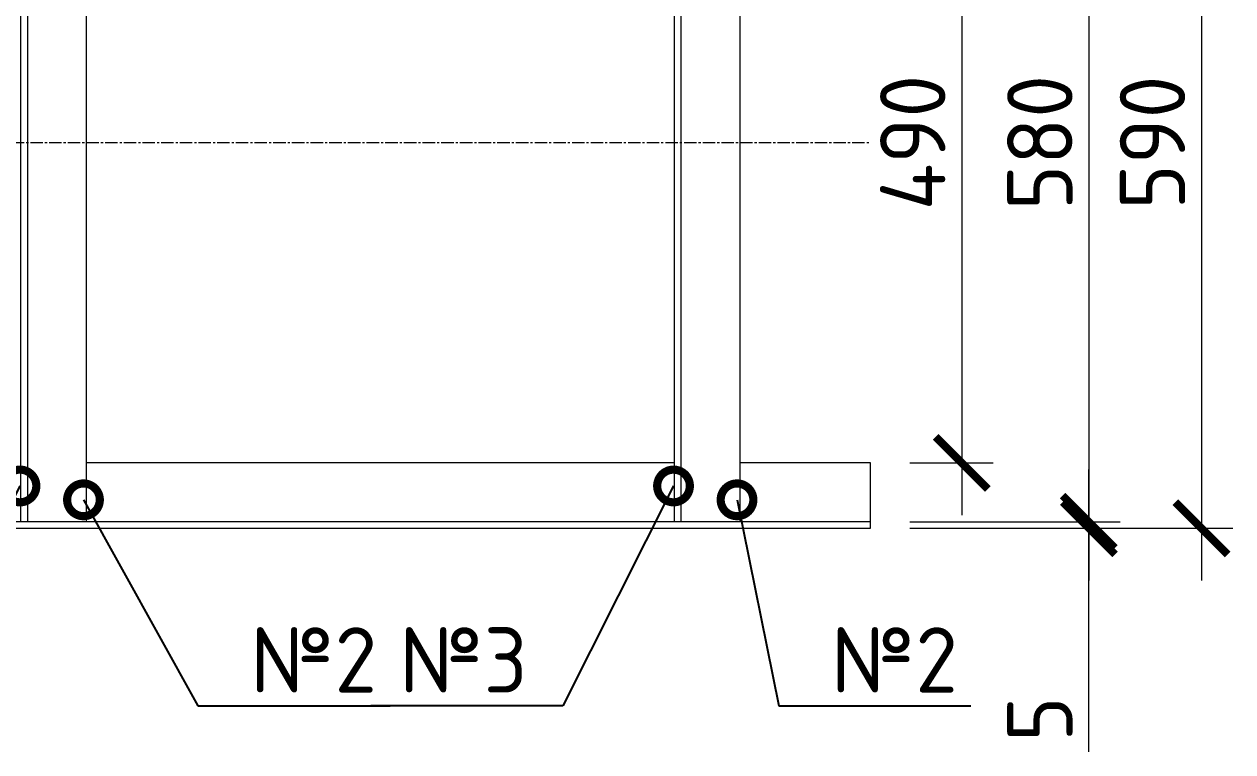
# Model space of a CAD drawing. Header units: millimetres. Extents: x -65574 to 111613, y -106550 to -50518.
# Drawn here: x 56650 to 57574, y -64990 to -64433 of the extents above; entities that cross this region are included whole.
import ezdxf
from ezdxf import colors
from ezdxf.entities.mleader import LeaderData, LeaderLine
from ezdxf.math import Vec2, Vec3

# ---------------------------------------------------------------- set-up
doc = ezdxf.new("R2010")
doc.units = ezdxf.units.MM
doc.linetypes.add('CENTER2', pattern=[28.575, 19.05, -3.175, 3.175, -3.175])
doc.layers.get('Defpoints').update_dxf_attribs({"color": 6})
doc.styles.add('GOST-2.304_Type-B', font='GOST Common.ttf')
doc.dimstyles.new('УРСТ', dxfattribs={"dimtxt": 2.5, "dimasz": 2, "dimexe": 1.2, "dimexo": 1.5, "dimtad": 1, "dimdec": 0, "dimrnd": 1, "dimtxsty": 'GOST-2.304_Type-B', "dimblk": 'ARCHTICK', "dimcen": 2, "dimdle": 2, "dimazin": 3, "dimtfac": 1, "dimtdec": 0, "dimtmove": 1, "dimatfit": 0, "dimldrblk": 'NONE', "dimlwd": 15, "dimlwe": 15})

# ---------------------------------------------------------------- blocks, each defined once
blk = doc.blocks.new('_ArchTick')
at = {"color": 0, "linetype": 'ByBlock', "const_width": 0.15}
blk.add_lwpolyline([(-0.5, -0.5), (0.5, 0.5)], dxfattribs=at)
blk = doc.blocks.new('*D129')
at = {"color": 0, "lineweight": 15, "ltscale": 100, "transparency": 16777216}
for p, q in [((57550.44, -64188.79), (57550.44, -64858.79)), ((57327.24, -64228.79), (57574.44, -64228.79)), ((57327.24, -64818.79), (57574.44, -64818.79))]:
    blk.add_line(p, q, dxfattribs=at)
at = {"layer": 'Defpoints', "color": 0, "lineweight": -2, "ltscale": 100, "transparency": 16777216}
for p in [(57297.24, -64228.79), (57297.24, -64818.79), (57550.44, -64818.79)]:
    blk.add_point(p, dxfattribs=at)
at = {"color": 0, "lineweight": 15, "ltscale": 100, "transparency": 16777216, "xscale": 40, "yscale": 40, "zscale": 40}
for p, rotation in [((57550.44, -64228.79), 90), ((57550.44, -64818.79), 270)]:
    blk.add_blockref('_ArchTick', p, dxfattribs=dict(at, rotation=rotation))
at = {"color": 0, "lineweight": 15, "ltscale": 100, "transparency": 16777216, "insert": (57512.94, -64523.79), "char_height": 50, "attachment_point": 5, "rotation": 90, "style": 'GOST-2.304_Type-B'}
blk.add_mtext('\\A1;590', dxfattribs=at)
blk = doc.blocks.new('_None')
blk = doc.blocks.new('*D130')
at = {"color": 0, "lineweight": 15, "ltscale": 100, "transparency": 16777216}
for p, q in [((57464.29, -64193.79), (57464.29, -64853.79)), ((57227.24, -64233.79), (57488.29, -64233.79)), ((57327.24, -64813.79), (57488.29, -64813.79))]:
    blk.add_line(p, q, dxfattribs=at)
at = {"layer": 'Defpoints', "color": 0, "lineweight": -2, "ltscale": 100, "transparency": 16777216}
for p in [(57197.24, -64233.79), (57297.24, -64813.79), (57464.29, -64813.79)]:
    blk.add_point(p, dxfattribs=at)
at = {"color": 0, "lineweight": 15, "ltscale": 100, "transparency": 16777216, "xscale": 40, "yscale": 40, "zscale": 40}
for p, rotation in [((57464.29, -64233.79), 90), ((57464.29, -64813.79), 270)]:
    blk.add_blockref('_ArchTick', p, dxfattribs=dict(at, rotation=rotation))
at = {"color": 0, "lineweight": 15, "ltscale": 100, "transparency": 16777216, "insert": (57426.79, -64523.79), "char_height": 50, "attachment_point": 5, "rotation": 90, "style": 'GOST-2.304_Type-B'}
blk.add_mtext('\\A1;580', dxfattribs=at)
blk = doc.blocks.new('*D131')
at = {"color": 0, "lineweight": 15, "ltscale": 100, "transparency": 16777216}
for p, q in [((57367.07, -64238.79), (57367.07, -64808.79)), ((57327.24, -64278.79), (57391.07, -64278.79)), ((57327.24, -64768.79), (57391.07, -64768.79))]:
    blk.add_line(p, q, dxfattribs=at)
at = {"layer": 'Defpoints', "color": 0, "lineweight": -2, "ltscale": 100, "transparency": 16777216}
for p in [(57297.24, -64278.79), (57297.24, -64768.79), (57367.07, -64768.79)]:
    blk.add_point(p, dxfattribs=at)
at = {"color": 0, "lineweight": 15, "ltscale": 100, "transparency": 16777216, "xscale": 40, "yscale": 40, "zscale": 40}
for p, rotation in [((57367.07, -64278.79), 90), ((57367.07, -64768.79), 270)]:
    blk.add_blockref('_ArchTick', p, dxfattribs=dict(at, rotation=rotation))
at = {"color": 0, "lineweight": 15, "ltscale": 100, "transparency": 16777216, "insert": (57329.57, -64523.79), "char_height": 50, "attachment_point": 5, "rotation": 90, "style": 'GOST-2.304_Type-B'}
blk.add_mtext('\\A1;490', dxfattribs=at)
blk = doc.blocks.new('_DotSmall')
at = {"color": 0, "linetype": 'ByBlock', "const_width": 0.5}
blk.add_lwpolyline([(-0.0625, 0, 1), (0.0625, 0, 1)], format="xyb", close=True, dxfattribs=at)
blk = doc.blocks.new('*D128')
at = {"color": 0, "lineweight": 15, "ltscale": 100, "transparency": 16777216}
for p, q in [((57464.29, -64813.79), (57464.29, -64773.79)), ((57327.24, -64813.79), (57488.29, -64813.79)), ((57327.24, -64818.79), (57488.29, -64818.79)), ((57464.29, -64813.79), (57464.29, -64818.79)), ((57464.29, -64813.79), (57464.29, -64818.79)), ((57464.29, -64818.79), (57464.29, -64858.79)), ((57464.29, -64989.77), (57464.29, -64818.79))]:
    blk.add_line(p, q, dxfattribs=at)
at = {"layer": 'Defpoints', "color": 0, "lineweight": -2, "ltscale": 100, "transparency": 16777216}
for p in [(57297.24, -64813.79), (57297.24, -64818.79), (57464.29, -64818.79)]:
    blk.add_point(p, dxfattribs=at)
at = {"color": 0, "lineweight": 15, "ltscale": 100, "transparency": 16777216, "xscale": 40, "yscale": 40, "zscale": 40}
for p, rotation in [((57464.29, -64813.79), 270), ((57464.29, -64818.79), 90)]:
    blk.add_blockref('_ArchTick', p, dxfattribs=dict(at, rotation=rotation))
at = {"color": 0, "lineweight": 15, "ltscale": 100, "transparency": 16777216, "insert": (57426.79, -64964.77), "char_height": 50, "attachment_point": 5, "rotation": 90, "style": 'GOST-2.304_Type-B'}
blk.add_mtext('\\A1;5', dxfattribs=at)

msp = doc.modelspace()

# ---------------------------------------------------------------- linework, layer by layer
at = {"lineweight": 15, "ltscale": 100}
for p, q in [((56652.24, -64233.79), (56652.24, -64813.79)), ((57152.24, -64233.79), (57152.24, -64813.79)), ((57297.24, -64813.79), (55397.24, -64813.79))]:
    msp.add_line(p, q, dxfattribs=at)
at = {"linetype": 'CENTER2', "lineweight": 5, "ltscale": 0.5}
msp.add_line((55397.24, -64523.79), (57297.24, -64523.79), dxfattribs=at)
at = {"lineweight": 15, "ltscale": 100}
for points in [[(56647.24, -64813.79), (56647.24, -64233.79), (56697.24, -64233.79), (56697.24, -64813.79)], [(57147.24, -64813.79), (57147.24, -64233.79), (57197.24, -64233.79), (57197.24, -64813.79)]]:
    msp.add_lwpolyline(points, close=True, dxfattribs=at)
for points in [[(55497.24, -64768.79), (55397.24, -64768.79), (55397.24, -64818.79), (57297.24, -64818.79), (57297.24, -64768.79), (57197.24, -64768.79)], [(57147.24, -64768.79), (56697.24, -64768.79)]]:
    msp.add_lwpolyline(points, dxfattribs=at)

# ---------------------------------------------------------------- dimensions: what is measured, and where the dimension line sits
for base, p1, p2, picture, middle in [((57550.44, -64818.79), (57297.24, -64228.79), (57297.24, -64818.79), '*D129', (57512.94, -64523.79)), ((57464.29, -64813.79), (57197.24, -64233.79), (57297.24, -64813.79), '*D130', (57426.79, -64523.79)), ((57367.07, -64768.79), (57297.24, -64278.79), (57297.24, -64768.79), '*D131', (57329.57, -64523.79))]:
    dim = msp.add_linear_dim(base=base, p1=p1, p2=p2, angle=90, dimstyle='УРСТ', override={"dimscale": 0}, dxfattribs=at)
    dim.commit()
    dim.dimension.update_dxf_attribs({"geometry": picture, "text_midpoint": middle})
dim = msp.add_linear_dim(base=(57464.29, -64818.79), p1=(57297.24, -64813.79), p2=(57297.24, -64818.79), angle=270, dimstyle='УРСТ', override={"dimscale": 0}, dxfattribs=at)
dim.commit()
dim.dimension.update_dxf_attribs({"geometry": '*D128', "text_midpoint": (57462.72, -64964.77), "dimtype": 160})

# ---------------------------------------------------------------- leaders
ml = msp.add_multileader_mtext('Standard', dxfattribs=at)
ml.set_content('№3', color=256, style='GOST-2.304_Type-B')
ml.set_leader_properties()
ml.set_arrow_properties(name='DOTSMALL')
ml.build(insert=Vec2(0, 0))
ml.multileader.update_dxf_attribs({"text_left_attachment_type": 6, "text_right_attachment_type": 6, "dogleg_length": 1, "arrow_head_size": 50, "scale": 20})
ctx = ml.context
ctx.base_point, ctx.scale, ctx.char_height, ctx.arrow_head_size, ctx.landing_gap_size, ctx.plane_origin = Vec3(56416.77, -64954.53), 20, 50, 50, 20, Vec3(56803.81, -65368.78)
ctx.left_attachment, ctx.right_attachment = 6, 6
notes = []
notes.append((ctx, [(0, (1, 1, 0), (56561.77, -64954.53), (-1, 0), 20, [(0, [(56646.53, -64786.42)], 0, [])])]))
ctx.mtext.insert, ctx.mtext.flow_direction = Vec3(56436.77, -64894.53), 5
ml = msp.add_multileader_mtext('Standard', dxfattribs=at)
ml.set_content('№3', color=256, style='GOST-2.304_Type-B')
ml.set_leader_properties()
ml.set_arrow_properties(name='DOTSMALL')
ml.build(insert=Vec2(0, 0))
ml.multileader.update_dxf_attribs({"text_left_attachment_type": 6, "text_right_attachment_type": 6, "dogleg_length": 1, "arrow_head_size": 50, "scale": 20})
ctx = ml.context
ctx.base_point, ctx.scale, ctx.char_height, ctx.arrow_head_size, ctx.landing_gap_size, ctx.plane_origin = Vec3(56916.77, -64954.53), 20, 50, 50, 20, Vec3(57303.81, -65368.78)
ctx.left_attachment, ctx.right_attachment = 6, 6
notes.append((ctx, [(0, (1, 1, 0), (57061.77, -64954.53), (-1, 0), 20, [(0, [(57146.53, -64786.42)], 0, [])])]))
ctx.mtext.insert, ctx.mtext.flow_direction = Vec3(56936.77, -64894.53), 5
ml = msp.add_multileader_mtext('Standard', dxfattribs=at)
ml.set_content('№2', color=256, style='GOST-2.304_Type-B')
ml.set_leader_properties()
ml.set_arrow_properties(name='DOTSMALL')
ml.build(insert=Vec2(0, 0))
ml.multileader.update_dxf_attribs({"text_left_attachment_type": 6, "text_right_attachment_type": 6, "dogleg_length": 1, "arrow_head_size": 50, "scale": 20})
ctx = ml.context
ctx.base_point, ctx.scale, ctx.char_height, ctx.arrow_head_size, ctx.landing_gap_size, ctx.plane_origin = Vec3(56802.71, -64954.53), 20, 50, 50, 20, Vec3(56540.66, -65368.78)
ctx.left_attachment, ctx.right_attachment = 6, 6
notes.append((ctx, [(0, (1, 1, 0), (56782.71, -64954.53), (1, 0), 20, [(0, [(56695.11, -64797.01)], 0, [])])]))
ctx.mtext.insert, ctx.mtext.flow_direction = Vec3(56822.71, -64894.53), 5
ml = msp.add_multileader_mtext('Standard', dxfattribs=at)
ml.set_content('№2', color=256, style='GOST-2.304_Type-B')
ml.set_leader_properties()
ml.set_arrow_properties(name='DOTSMALL')
ml.build(insert=Vec2(0, 0))
ml.multileader.update_dxf_attribs({"text_left_attachment_type": 6, "text_right_attachment_type": 6, "dogleg_length": 1, "arrow_head_size": 50, "scale": 20})
ctx = ml.context
ctx.base_point, ctx.scale, ctx.char_height, ctx.arrow_head_size, ctx.landing_gap_size, ctx.plane_origin = Vec3(57247.03, -64954.53), 20, 50, 50, 20, Vec3(57040.66, -65368.78)
ctx.left_attachment, ctx.right_attachment = 6, 6
notes.append((ctx, [(0, (1, 1, 0), (57227.03, -64954.53), (1, 0), 20, [(0, [(57195.11, -64797.01)], 0, [])])]))
ctx.mtext.insert, ctx.mtext.flow_direction = Vec3(57267.03, -64894.53), 5
for ctx, leaders in notes:
    for number, flags, end, landing, length, lines in leaders:
        leader = LeaderData()
        leader.index, (leader.has_last_leader_line, leader.has_dogleg_vector, leader.attachment_direction) = number, flags
        leader.last_leader_point, leader.dogleg_vector, leader.dogleg_length = Vec3(end), Vec3(landing), length
        for number, points, colour, breaks in lines:
            line = LeaderLine()
            line.index, line.vertices, line.color, line.breaks = number, Vec3.list(points), colors.encode_raw_color(colour), breaks
            leader.lines.append(line)
        ctx.leaders.append(leader)

doc.saveas('drawing.dxf')
